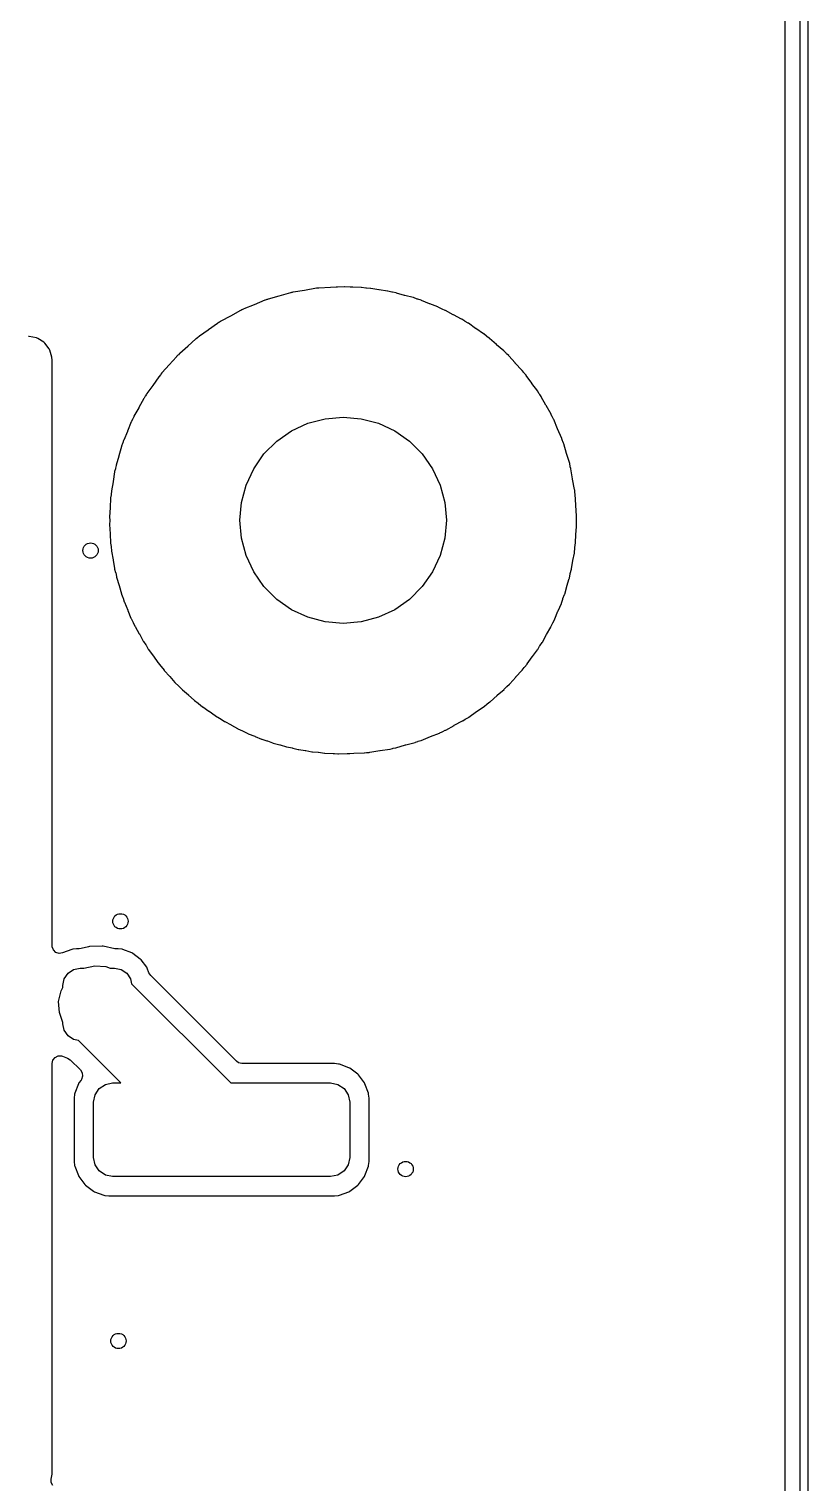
# Model space of a CAD drawing. Extents: x 0 to 4.25, y -4.33 to 0.
# Drawn here: x 3.853 to 4.254, y -1.951 to -1.202 of the extents above; entities that cross this region are included whole.
import ezdxf

# ---------------------------------------------------------------- set-up
doc = ezdxf.new("R2010")
doc.units = 0
doc.header["$MEASUREMENT"] = 0
doc.layers.add('BLACK', color=7, linetype='CONTINUOUS')

msp = doc.modelspace()

# ---------------------------------------------------------------- linework, layer by layer
at = {"layer": 'BLACK', "linetype": 'CONTINUOUS'}
for p, q in [((4.25394, 0), (4.25394, -4.33071)), ((4.25, -4.32874), (4.25, -0.001969)), ((4.24201, -0.013961), (4.24201, -2.4072)), ((3.9816, -1.33989), (3.976, -1.34145)), ((3.98164, -1.33988), (3.9816, -1.33989)), ((3.98749, -1.33817), (3.98164, -1.33988)), ((3.9877, -1.33812), (3.98749, -1.33817)), ((3.98808, -1.33806), (3.9877, -1.33812)), ((3.98847, -1.33797), (3.98808, -1.33806)), ((3.98872, -1.3379), (3.98847, -1.33797)), ((3.98893, -1.33785), (3.98872, -1.3379)), ((3.99476, -1.33691), (3.98893, -1.33785)), ((3.9948, -1.3369), (3.99476, -1.33691)), ((4.00092, -1.33585), (3.9948, -1.3369)), ((4.00114, -1.33583), (4.00092, -1.33585)), ((4.00141, -1.33581), (4.00114, -1.33583)), ((4.00182, -1.33577), (4.00141, -1.33581)), ((4.00197, -1.33574), (4.00182, -1.33577)), ((4.00219, -1.33572), (4.00197, -1.33574)), ((4.00817, -1.33543), (4.00219, -1.33572)), ((4.0082, -1.33543), (4.00817, -1.33543)), ((4.01114, -1.33526), (4.0082, -1.33543)), ((4.01125, -1.33526), (4.01114, -1.33526)), ((4.01158, -1.33526), (4.01125, -1.33526)), ((4.01177, -1.33525), (4.01158, -1.33526)), ((4.01538, -1.33507), (4.01177, -1.33525)), ((4.01559, -1.33508), (4.01538, -1.33507)), ((4.01832, -1.33525), (4.01559, -1.33508)), ((4.01857, -1.33526), (4.01832, -1.33525)), ((4.0196, -1.33526), (4.01857, -1.33526)), ((4.01968, -1.33526), (4.0196, -1.33526)), ((4.02399, -1.33543), (4.01968, -1.33526)), ((4.02417, -1.33544), (4.02399, -1.33543)), ((4.0264, -1.33575), (4.02417, -1.33544)), ((4.02668, -1.33577), (4.0264, -1.33575)), ((4.02877, -1.33591), (4.02668, -1.33577)), ((4.02899, -1.33593), (4.02877, -1.33591)), ((4.03307, -1.33665), (4.02899, -1.33593)), ((4.03322, -1.33667), (4.03307, -1.33665)), ((4.03748, -1.33725), (4.03322, -1.33667)), ((4.0377, -1.3373), (4.03748, -1.33725)), ((4.03975, -1.33782), (4.0377, -1.3373)), ((4.04004, -1.33788), (4.03975, -1.33782)), ((4.042, -1.33822), (4.04004, -1.33788)), ((4.04221, -1.33827), (4.042, -1.33822)), ((4.04628, -1.33947), (4.04221, -1.33827)), ((4.04643, -1.33951), (4.04628, -1.33947)), ((4.0507, -1.3406), (4.04643, -1.33951)), ((3.96183, -1.34728), (3.95672, -1.35015)), ((3.96203, -1.34719), (3.96183, -1.34728)), ((3.96258, -1.34696), (3.96203, -1.34719)), ((3.96294, -1.34679), (3.96258, -1.34696)), ((3.96335, -1.34656), (3.96294, -1.34679)), ((3.96355, -1.34647), (3.96335, -1.34656)), ((3.96884, -1.34433), (3.96355, -1.34647)), ((3.96889, -1.34431), (3.96884, -1.34433)), ((3.9744, -1.342), (3.96889, -1.34431)), ((3.97461, -1.34193), (3.9744, -1.342)), ((3.97508, -1.34179), (3.97461, -1.34193)), ((3.97546, -1.34166), (3.97508, -1.34179)), ((3.97579, -1.34152), (3.97546, -1.34166)), ((3.976, -1.34145), (3.97579, -1.34152)), ((4.05091, -1.34066), (4.0507, -1.3406)), ((4.05279, -1.34138), (4.05091, -1.34066)), ((4.05308, -1.34147), (4.05279, -1.34138)), ((4.05488, -1.342), (4.05308, -1.34147)), ((4.05508, -1.34208), (4.05488, -1.342)), ((4.0591, -1.34376), (4.05508, -1.34208)), ((4.05923, -1.34382), (4.0591, -1.34376)), ((4.06345, -1.34542), (4.05923, -1.34382)), ((4.06366, -1.34551), (4.06345, -1.34542)), ((4.06535, -1.34638), (4.06366, -1.34551)), ((4.06563, -1.34651), (4.06535, -1.34638)), ((4.06726, -1.34719), (4.06563, -1.34651)), ((4.06745, -1.34729), (4.06726, -1.34719)), ((4.07135, -1.34947), (4.06745, -1.34729)), ((3.94994, -1.35396), (3.94529, -1.35731)), ((3.95013, -1.35384), (3.94994, -1.35396)), ((3.95074, -1.35349), (3.95013, -1.35384)), ((3.95107, -1.35329), (3.95074, -1.35349)), ((3.95155, -1.35296), (3.95107, -1.35329)), ((3.95173, -1.35284), (3.95155, -1.35296)), ((3.95667, -1.35017), (3.95173, -1.35284)), ((3.95672, -1.35015), (3.95667, -1.35017)), ((4.07147, -1.34953), (4.07135, -1.34947)), ((4.07558, -1.35165), (4.07147, -1.34953)), ((4.07577, -1.35176), (4.07558, -1.35165)), ((4.07726, -1.35276), (4.07577, -1.35176)), ((4.07753, -1.35292), (4.07726, -1.35276)), ((4.07898, -1.35373), (4.07753, -1.35292)), ((4.07917, -1.35385), (4.07898, -1.35373)), ((4.08288, -1.35651), (4.07917, -1.35385)), ((3.85304, -1.36067), (3.85268, -1.36064)), ((3.85683, -1.36138), (3.85304, -1.36067)), ((3.8575, -1.36163), (3.85683, -1.36138)), ((3.86062, -1.36356), (3.8575, -1.36163)), ((3.93888, -1.36193), (3.93472, -1.36572)), ((3.93906, -1.36179), (3.93888, -1.36193)), ((3.93972, -1.36132), (3.93906, -1.36179)), ((3.94001, -1.36108), (3.93972, -1.36132)), ((3.94053, -1.36063), (3.94001, -1.36108)), ((3.9407, -1.3605), (3.94053, -1.36063)), ((3.94523, -1.35735), (3.9407, -1.3605)), ((3.94529, -1.35731), (3.94523, -1.35735)), ((4.08299, -1.35658), (4.08288, -1.35651)), ((4.08692, -1.35921), (4.08299, -1.35658)), ((4.0871, -1.35935), (4.08692, -1.35921)), ((4.08839, -1.36043), (4.0871, -1.35935)), ((4.08864, -1.36063), (4.08839, -1.36043)), ((4.0899, -1.36154), (4.08864, -1.36063)), ((4.09008, -1.36167), (4.0899, -1.36154)), ((4.09355, -1.3648), (4.09008, -1.36167)), ((3.86115, -1.36405), (3.86062, -1.36356)), ((3.86336, -1.36697), (3.86115, -1.36405)), ((3.86368, -1.36761), (3.86336, -1.36697)), ((3.86472, -1.37127), (3.86368, -1.36761)), ((3.93044, -1.36948), (3.9299, -1.37007)), ((3.93059, -1.36933), (3.93044, -1.36948)), ((3.93467, -1.36576), (3.93059, -1.36933)), ((3.93472, -1.36572), (3.93467, -1.36576)), ((4.09364, -1.36488), (4.09355, -1.3648)), ((4.09734, -1.36801), (4.09364, -1.36488)), ((4.0975, -1.36817), (4.09734, -1.36801)), ((4.09858, -1.36931), (4.0975, -1.36817)), ((4.09882, -1.36954), (4.09858, -1.36931)), ((4.09989, -1.37051), (4.09882, -1.36954)), ((3.86479, -1.37172), (3.86472, -1.37127)), ((3.86483, -1.37255), (3.86479, -1.37172)), ((3.86483, -1.37264), (3.86483, -1.37255)), ((3.86484, -1.45726), (3.86483, -1.37264)), ((3.92511, -1.37531), (3.92153, -1.37923)), ((3.92517, -1.37525), (3.92511, -1.37531)), ((3.9288, -1.37111), (3.92517, -1.37525)), ((3.92896, -1.37095), (3.9288, -1.37111)), ((3.92964, -1.37033), (3.92896, -1.37095)), ((3.9299, -1.37007), (3.92964, -1.37033)), ((4.10004, -1.37067), (4.09989, -1.37051)), ((4.10322, -1.37424), (4.10004, -1.37067)), ((4.10329, -1.37433), (4.10322, -1.37424)), ((4.10669, -1.37794), (4.10329, -1.37433)), ((3.91982, -1.38137), (3.91674, -1.38581)), ((3.91996, -1.38119), (3.91982, -1.38137)), ((3.92064, -1.38042), (3.91996, -1.38119)), ((3.92086, -1.38013), (3.92064, -1.38042)), ((3.9214, -1.3794), (3.92086, -1.38013)), ((3.92153, -1.37923), (3.9214, -1.3794)), ((4.10683, -1.37811), (4.10669, -1.37794)), ((4.10771, -1.37928), (4.10683, -1.37811)), ((4.10792, -1.37954), (4.10771, -1.37928)), ((4.10881, -1.38054), (4.10792, -1.37954)), ((4.10895, -1.38071), (4.10881, -1.38054)), ((4.11176, -1.38471), (4.10895, -1.38071)), ((4.11183, -1.38479), (4.11176, -1.38471)), ((4.11486, -1.38885), (4.11183, -1.38479)), ((3.91217, -1.39239), (3.91206, -1.39258)), ((3.91282, -1.39146), (3.91217, -1.39239)), ((3.91301, -1.39115), (3.91282, -1.39146)), ((3.91351, -1.39027), (3.91301, -1.39115)), ((3.91363, -1.39009), (3.91351, -1.39027)), ((3.91669, -1.38588), (3.91363, -1.39009)), ((3.91674, -1.38581), (3.91669, -1.38588)), ((4.11498, -1.38904), (4.11486, -1.38885)), ((4.11566, -1.39021), (4.11498, -1.38904)), ((4.11585, -1.3905), (4.11566, -1.39021)), ((4.11656, -1.3915), (4.11585, -1.3905)), ((4.11667, -1.39169), (4.11656, -1.3915)), ((4.11908, -1.39606), (4.11667, -1.39169)), ((3.90951, -1.39732), (3.90699, -1.40175)), ((3.90955, -1.39724), (3.90951, -1.39732)), ((3.91206, -1.39258), (3.90955, -1.39724)), ((4.11913, -1.39615), (4.11908, -1.39606)), ((4.12174, -1.40062), (4.11913, -1.39615)), ((3.90562, -1.4046), (3.9037, -1.4094)), ((3.90571, -1.4044), (3.90562, -1.4046)), ((3.9063, -1.4033), (3.90571, -1.4044)), ((3.90645, -1.40298), (3.9063, -1.4033)), ((3.90689, -1.40195), (3.90645, -1.40298)), ((3.90699, -1.40175), (3.90689, -1.40195)), ((3.98807, -1.40929), (3.99647, -1.40537)), ((3.99647, -1.40537), (4.00542, -1.40297)), ((4.00542, -1.40297), (4.01465, -1.40217)), ((4.01465, -1.40217), (4.02388, -1.40297)), ((4.02388, -1.40297), (4.03282, -1.40537)), ((4.03282, -1.40537), (4.04122, -1.40929)), ((4.12184, -1.40082), (4.12174, -1.40062)), ((4.12234, -1.40196), (4.12184, -1.40082)), ((4.1225, -1.40228), (4.12234, -1.40196)), ((4.12304, -1.40326), (4.1225, -1.40228)), ((4.12313, -1.40346), (4.12304, -1.40326)), ((4.12507, -1.40817), (4.12313, -1.40346)), ((3.90162, -1.41429), (3.90126, -1.41547)), ((3.90169, -1.41409), (3.90162, -1.41429)), ((3.90366, -1.4095), (3.90169, -1.41409)), ((3.9037, -1.4094), (3.90366, -1.4095)), ((3.97393, -1.42115), (3.98048, -1.4146)), ((3.98048, -1.4146), (3.98807, -1.40929)), ((4.04122, -1.40929), (4.04881, -1.4146)), ((4.04881, -1.4146), (4.05536, -1.42115)), ((4.12511, -1.40826), (4.12507, -1.40817)), ((4.12724, -1.4131), (4.12511, -1.40826)), ((4.12732, -1.41331), (4.12724, -1.4131)), ((4.12766, -1.41439), (4.12732, -1.41331)), ((4.12778, -1.41473), (4.12766, -1.41439)), ((4.12816, -1.41567), (4.12778, -1.41473)), ((3.89921, -1.42226), (3.8978, -1.42693)), ((3.89924, -1.42215), (3.89921, -1.42226)), ((3.90058, -1.41727), (3.89924, -1.42215)), ((3.90065, -1.41705), (3.90058, -1.41727)), ((3.90115, -1.41579), (3.90065, -1.41705)), ((3.90126, -1.41547), (3.90115, -1.41579)), ((3.96862, -1.42874), (3.97393, -1.42115)), ((4.05536, -1.42115), (4.06067, -1.42874)), ((4.12824, -1.41587), (4.12816, -1.41567)), ((4.12967, -1.42088), (4.12824, -1.41587)), ((4.12969, -1.42096), (4.12967, -1.42088)), ((4.1313, -1.42612), (4.12969, -1.42096)), ((3.89743, -1.42879), (3.89705, -1.43021)), ((3.89751, -1.42846), (3.89743, -1.42879)), ((3.89775, -1.42715), (3.89751, -1.42846)), ((3.8978, -1.42693), (3.89775, -1.42715)), ((3.9647, -1.43714), (3.96862, -1.42874)), ((4.06067, -1.42874), (4.06459, -1.43714)), ((4.13135, -1.42633), (4.1313, -1.42612)), ((4.13154, -1.42734), (4.13135, -1.42633)), ((4.13163, -1.4277), (4.13154, -1.42734)), ((4.13188, -1.42857), (4.13163, -1.4277)), ((4.13192, -1.42878), (4.13188, -1.42857)), ((4.13281, -1.43401), (4.13192, -1.42878)), ((3.89623, -1.43543), (3.89537, -1.44014)), ((3.89625, -1.43532), (3.89623, -1.43543)), ((3.897, -1.43042), (3.89625, -1.43532)), ((3.89705, -1.43021), (3.897, -1.43042)), ((3.9623, -1.44609), (3.9647, -1.43714)), ((4.06459, -1.43714), (4.06699, -1.44609)), ((4.13282, -1.43409), (4.13281, -1.43401)), ((4.13385, -1.43951), (4.13282, -1.43409)), ((3.89494, -1.4439), (3.89475, -1.44874)), ((3.89496, -1.44368), (3.89494, -1.4439)), ((3.8952, -1.44212), (3.89496, -1.44368)), ((3.89524, -1.4418), (3.8952, -1.44212)), ((3.89534, -1.44035), (3.89524, -1.4418)), ((3.89537, -1.44014), (3.89534, -1.44035)), ((4.13388, -1.43973), (4.13385, -1.43951)), ((4.13395, -1.44065), (4.13388, -1.43973)), ((4.13399, -1.44102), (4.13395, -1.44065)), ((4.13413, -1.4418), (4.13399, -1.44102)), ((4.13415, -1.44202), (4.13413, -1.4418)), ((4.13445, -1.44742), (4.13415, -1.44202)), ((3.89474, -1.44886), (3.89442, -1.45353)), ((3.89475, -1.44874), (3.89474, -1.44886)), ((3.9615, -1.45531), (3.9623, -1.44609)), ((4.06699, -1.44609), (4.0678, -1.45531)), ((4.13446, -1.4475), (4.13445, -1.44742)), ((4.13487, -1.45311), (4.13446, -1.4475)), ((3.86484, -1.4573), (3.86484, -1.45726)), ((3.86486, -1.67436), (3.86484, -1.4573)), ((3.89442, -1.45353), (3.89441, -1.45375)), ((3.89441, -1.45375), (3.89448, -1.4553)), ((3.89448, -1.45562), (3.89441, -1.4573)), ((3.89441, -1.4573), (3.89442, -1.45752)), ((3.89442, -1.45752), (3.89477, -1.46225)), ((3.89448, -1.4553), (3.89448, -1.45562)), ((3.9623, -1.46454), (3.9615, -1.45531)), ((4.0678, -1.45531), (4.06699, -1.46454)), ((4.13452, -1.46259), (4.13484, -1.45874)), ((4.13484, -1.45874), (4.13485, -1.4586)), ((4.13485, -1.45414), (4.13488, -1.45333)), ((4.13485, -1.45452), (4.13485, -1.45414)), ((4.13489, -1.45525), (4.13485, -1.45452)), ((4.13485, -1.4586), (4.13489, -1.45538)), ((4.13488, -1.45333), (4.13487, -1.45311)), ((4.13489, -1.45538), (4.13489, -1.45525)), ((3.89477, -1.46225), (3.89478, -1.46238)), ((3.89478, -1.46238), (3.89497, -1.46694)), ((3.89497, -1.46694), (3.89499, -1.46716)), ((3.89499, -1.46716), (3.89524, -1.4688)), ((3.9647, -1.47349), (3.9623, -1.46454)), ((4.06699, -1.46454), (4.06459, -1.47349)), ((4.13396, -1.46937), (4.13433, -1.46695)), ((4.13433, -1.46695), (4.13435, -1.46673)), ((4.13435, -1.46673), (4.13451, -1.46277)), ((4.13451, -1.46277), (4.13452, -1.46259)), ((3.89524, -1.4688), (3.89528, -1.46911)), ((3.89528, -1.46911), (3.89541, -1.4709)), ((3.89541, -1.4709), (3.89544, -1.47112)), ((3.89544, -1.47112), (3.8963, -1.47566)), ((3.96862, -1.48189), (3.9647, -1.47349)), ((4.06459, -1.47349), (4.06067, -1.48189)), ((4.13294, -1.47601), (4.1337, -1.47216)), ((4.1337, -1.47216), (4.13373, -1.47194)), ((4.13373, -1.47194), (4.13393, -1.46964)), ((4.13393, -1.46964), (4.13396, -1.46937)), ((3.8963, -1.47566), (3.89633, -1.4758)), ((3.89633, -1.4758), (3.89701, -1.48021)), ((3.89701, -1.48021), (3.89705, -1.48042)), ((3.89705, -1.48042), (3.89752, -1.48213)), ((3.89752, -1.48213), (3.89759, -1.48243)), ((3.97393, -1.48948), (3.96862, -1.48189)), ((4.06067, -1.48189), (4.05536, -1.48948)), ((4.13163, -1.48268), (4.13224, -1.48042)), ((4.13224, -1.48042), (4.13229, -1.48021)), ((4.13229, -1.48021), (4.13291, -1.47618)), ((4.13291, -1.47618), (4.13294, -1.47601)), ((3.89759, -1.48243), (3.89794, -1.4843)), ((3.89794, -1.4843), (3.898, -1.48451)), ((3.898, -1.48451), (3.89933, -1.48882)), ((3.89933, -1.48882), (3.89937, -1.48896)), ((3.89937, -1.48896), (3.90052, -1.49317)), ((3.98048, -1.49603), (3.97393, -1.48948)), ((4.05536, -1.48948), (4.04881, -1.49603)), ((4.12872, -1.49336), (4.12982, -1.48933)), ((4.12982, -1.48933), (4.12986, -1.48917)), ((4.12986, -1.48917), (4.13108, -1.48532)), ((4.13108, -1.48532), (4.13114, -1.48511)), ((4.13114, -1.48511), (4.13157, -1.48295)), ((4.13157, -1.48295), (4.13163, -1.48268)), ((3.90052, -1.49317), (3.90059, -1.49337)), ((3.90059, -1.49337), (3.90128, -1.49512)), ((3.90128, -1.49512), (3.90138, -1.49541)), ((3.90138, -1.49541), (3.90197, -1.49732)), ((3.98807, -1.50134), (3.98048, -1.49603)), ((4.04881, -1.49603), (4.04122, -1.50134)), ((4.12709, -1.49791), (4.12772, -1.49592)), ((4.12772, -1.49592), (4.12782, -1.49564)), ((4.12782, -1.49564), (4.12865, -1.49358)), ((4.12865, -1.49358), (4.12872, -1.49336)), ((3.90197, -1.49732), (3.90205, -1.49753)), ((3.90205, -1.49753), (3.90382, -1.50156)), ((3.90382, -1.50156), (3.90388, -1.5017)), ((3.90388, -1.5017), (3.90545, -1.50565)), ((3.99647, -1.50526), (3.98807, -1.50134)), ((4.04122, -1.50134), (4.03282, -1.50526)), ((4.12368, -1.50603), (4.12527, -1.50204)), ((4.12527, -1.50204), (4.12533, -1.5019)), ((4.12533, -1.5019), (4.12701, -1.49812)), ((4.12701, -1.49812), (4.12709, -1.49791)), ((3.90545, -1.50565), (3.90554, -1.50585)), ((3.90554, -1.50585), (3.90647, -1.5076)), ((3.90647, -1.5076), (3.9066, -1.50787)), ((3.9066, -1.50787), (3.90745, -1.50981)), ((3.90745, -1.50981), (3.90755, -1.51001)), ((3.90755, -1.51001), (3.90972, -1.51372)), ((4.00542, -1.50766), (3.99647, -1.50526)), ((4.01465, -1.50846), (4.00542, -1.50766)), ((4.02388, -1.50766), (4.01465, -1.50846)), ((4.03282, -1.50526), (4.02388, -1.50766)), ((4.11939, -1.51404), (4.12154, -1.51037)), ((4.12154, -1.51037), (4.12164, -1.51018)), ((4.12164, -1.51018), (4.12245, -1.50837)), ((4.12245, -1.50837), (4.12258, -1.5081)), ((4.12258, -1.5081), (4.12358, -1.50623)), ((4.12358, -1.50623), (4.12368, -1.50603)), ((3.90972, -1.51372), (3.90979, -1.51385)), ((3.90979, -1.51385), (3.91174, -1.51751)), ((3.91174, -1.51751), (3.91185, -1.5177)), ((3.91185, -1.5177), (3.91303, -1.51943)), ((3.91303, -1.51943), (3.91319, -1.51967)), ((3.91319, -1.51967), (3.91431, -1.52159)), ((4.11597, -1.51989), (4.11712, -1.51824)), ((4.11712, -1.51824), (4.11723, -1.51805)), ((4.11723, -1.51805), (4.11932, -1.51417)), ((4.11932, -1.51417), (4.11939, -1.51404)), ((3.91431, -1.52159), (3.91443, -1.52178)), ((3.91443, -1.52178), (3.91694, -1.52513)), ((3.91694, -1.52513), (3.91703, -1.52527)), ((3.91703, -1.52527), (3.91931, -1.52859)), ((4.10947, -1.52926), (4.11205, -1.52555)), ((4.11205, -1.52555), (4.11213, -1.52543)), ((4.11213, -1.52543), (4.11474, -1.52195)), ((4.11474, -1.52195), (4.11486, -1.52177)), ((4.11486, -1.52177), (4.11581, -1.52015)), ((4.11581, -1.52015), (4.11597, -1.51989)), ((3.91931, -1.52859), (3.91945, -1.52877)), ((3.91945, -1.52877), (3.92088, -1.53043)), ((3.92088, -1.53043), (3.92106, -1.53065)), ((3.92106, -1.53065), (3.92246, -1.53252)), ((3.92246, -1.53252), (3.9226, -1.53269)), ((3.9226, -1.53269), (3.92539, -1.53566)), ((4.10363, -1.53594), (4.10669, -1.53269)), ((4.10669, -1.53269), (4.10683, -1.53252)), ((4.10683, -1.53252), (4.10789, -1.5311)), ((4.10789, -1.5311), (4.10808, -1.53086)), ((4.10808, -1.53086), (4.10933, -1.52944)), ((4.10933, -1.52944), (4.10947, -1.52926)), ((3.92539, -1.53566), (3.92551, -1.53579)), ((3.92551, -1.53579), (3.92807, -1.53876)), ((3.92807, -1.53876), (3.92823, -1.53892)), ((3.92823, -1.53892), (3.92992, -1.54049)), ((3.92992, -1.54049), (3.93012, -1.54068)), ((3.93012, -1.54068), (3.93179, -1.54246)), ((4.09765, -1.54232), (4.09878, -1.5411)), ((4.09878, -1.5411), (4.09901, -1.54088)), ((4.09901, -1.54088), (4.10034, -1.53968)), ((4.10034, -1.53968), (4.10049, -1.53952)), ((4.10049, -1.53952), (4.10354, -1.53604)), ((4.10354, -1.53604), (4.10363, -1.53594)), ((3.93179, -1.54246), (3.93195, -1.54262)), ((3.93195, -1.54262), (3.93498, -1.54518)), ((3.93498, -1.54518), (3.93511, -1.5453)), ((3.93511, -1.5453), (3.93792, -1.54789)), ((3.93792, -1.54789), (3.93808, -1.54803)), ((3.93808, -1.54803), (3.94003, -1.54947)), ((3.94003, -1.54947), (3.94024, -1.54963)), ((3.94024, -1.54963), (3.94219, -1.55128)), ((4.08887, -1.54982), (4.09023, -1.54884)), ((4.09023, -1.54884), (4.09041, -1.5487)), ((4.09041, -1.5487), (4.09391, -1.54551)), ((4.09391, -1.54551), (4.09401, -1.54543)), ((4.09401, -1.54543), (4.09749, -1.54247)), ((4.09749, -1.54247), (4.09765, -1.54232)), ((3.94219, -1.55128), (3.94237, -1.55142)), ((3.94237, -1.55142), (3.94558, -1.55356)), ((3.94558, -1.55356), (3.94573, -1.55367)), ((3.94573, -1.55367), (3.94871, -1.55587)), ((3.94871, -1.55587), (3.9489, -1.55599)), ((3.9489, -1.55599), (3.95109, -1.55725)), ((4.07779, -1.55756), (4.07916, -1.55679)), ((4.07916, -1.55679), (4.07935, -1.55667)), ((4.07935, -1.55667), (4.08328, -1.55384)), ((4.08328, -1.55384), (4.08338, -1.55377)), ((4.08338, -1.55377), (4.08726, -1.55116)), ((4.08726, -1.55116), (4.08743, -1.55103)), ((4.08743, -1.55103), (4.08861, -1.55002)), ((4.08861, -1.55002), (4.08887, -1.54982)), ((3.95109, -1.55725), (3.95131, -1.55739)), ((3.95131, -1.55739), (3.95352, -1.55887)), ((3.95352, -1.55887), (3.95371, -1.55898)), ((3.95371, -1.55898), (3.95704, -1.5607)), ((3.95704, -1.5607), (3.95721, -1.56079)), ((3.95721, -1.56079), (3.96033, -1.56259)), ((3.96033, -1.56259), (3.96053, -1.56269)), ((3.96053, -1.56269), (3.96294, -1.56375)), ((3.96294, -1.56375), (3.96317, -1.56385)), ((3.96317, -1.56385), (3.96563, -1.56512)), ((4.06442, -1.56477), (4.0656, -1.56415)), ((4.0656, -1.56415), (4.06591, -1.56401)), ((4.06591, -1.56401), (4.06726, -1.56344)), ((4.06726, -1.56344), (4.06746, -1.56335)), ((4.06746, -1.56335), (4.07178, -1.56092)), ((4.07178, -1.56092), (4.07188, -1.56087)), ((4.07188, -1.56087), (4.07612, -1.55865)), ((4.07612, -1.55865), (4.07631, -1.55854)), ((4.07631, -1.55854), (4.07751, -1.55773)), ((4.07751, -1.55773), (4.07779, -1.55756)), ((3.96563, -1.56512), (3.96584, -1.56521)), ((3.96584, -1.56521), (3.96924, -1.5665)), ((3.96924, -1.5665), (3.96943, -1.56658)), ((3.96943, -1.56658), (3.97263, -1.56798)), ((3.97263, -1.56798), (3.97284, -1.56805)), ((3.97284, -1.56805), (3.97545, -1.56886)), ((3.97545, -1.56886), (3.97569, -1.56895)), ((3.97569, -1.56895), (3.97838, -1.56997)), ((3.97838, -1.56997), (3.97859, -1.57003)), ((3.97859, -1.57003), (3.98202, -1.5709)), ((3.98202, -1.5709), (3.98221, -1.57096)), ((3.98221, -1.57096), (3.98545, -1.57196)), ((3.98545, -1.57196), (3.98566, -1.57201)), ((3.98566, -1.57201), (3.98846, -1.57255)), ((4.0418, -1.57246), (4.04677, -1.57101)), ((4.04677, -1.57101), (4.04687, -1.57098)), ((4.04687, -1.57098), (4.0517, -1.56971)), ((4.0517, -1.56971), (4.05191, -1.56964)), ((4.05191, -1.56964), (4.05305, -1.56919)), ((4.05305, -1.56919), (4.05338, -1.56908)), ((4.05338, -1.56908), (4.05468, -1.5687)), ((4.05468, -1.5687), (4.05489, -1.56863)), ((4.05489, -1.56863), (4.05956, -1.56667)), ((4.05956, -1.56667), (4.05966, -1.56663)), ((4.05966, -1.56663), (4.06422, -1.56486)), ((4.06422, -1.56486), (4.06442, -1.56477)), ((3.98846, -1.57255), (3.9887, -1.5726)), ((3.9887, -1.5726), (3.99159, -1.57333)), ((3.99159, -1.57333), (3.99181, -1.57338)), ((3.99181, -1.57338), (3.9952, -1.57384)), ((3.9952, -1.57384), (3.99541, -1.57387)), ((3.99541, -1.57387), (3.99863, -1.57449)), ((3.99863, -1.57449), (3.99885, -1.57452)), ((3.99885, -1.57452), (4.0018, -1.57474)), ((4.0018, -1.57474), (4.00203, -1.57477)), ((4.00203, -1.57477), (4.00512, -1.57519)), ((4.00512, -1.57519), (4.0053, -1.5752)), ((4.0053, -1.5752), (4.00962, -1.57537)), ((4.00962, -1.57537), (4.00969, -1.57537)), ((4.00969, -1.57537), (4.00986, -1.57537)), ((4.00986, -1.57537), (4.01016, -1.57539)), ((4.01016, -1.57539), (4.01202, -1.57553)), ((4.01202, -1.57553), (4.01224, -1.57553)), ((4.01224, -1.57553), (4.01672, -1.57538)), ((4.01672, -1.57538), (4.01686, -1.57537)), ((4.01686, -1.57537), (4.01804, -1.57537)), ((4.01804, -1.57537), (4.01815, -1.57537)), ((4.01815, -1.57537), (4.02015, -1.57526)), ((4.02015, -1.57526), (4.02023, -1.57525)), ((4.02023, -1.57525), (4.02543, -1.57507)), ((4.02543, -1.57507), (4.02565, -1.57505)), ((4.02565, -1.57505), (4.02665, -1.5749)), ((4.02665, -1.5749), (4.02701, -1.57487)), ((4.02701, -1.57487), (4.02815, -1.5748)), ((4.02815, -1.5748), (4.02837, -1.57478)), ((4.02837, -1.57478), (4.03358, -1.57388)), ((4.03358, -1.57388), (4.03367, -1.57387)), ((4.03367, -1.57387), (4.03872, -1.57312)), ((4.03872, -1.57312), (4.03893, -1.57308)), ((4.03893, -1.57308), (4.04001, -1.57279)), ((4.04001, -1.57279), (4.04036, -1.57272)), ((4.04036, -1.57272), (4.04159, -1.57251)), ((4.04159, -1.57251), (4.0418, -1.57246)), ((3.86489, -1.6749), (3.86486, -1.67436)), ((3.86552, -1.67656), (3.86489, -1.6749)), ((3.8668, -1.6778), (3.86552, -1.67656)), ((3.87498, -1.67634), (3.87026, -1.67811)), ((3.87545, -1.67623), (3.87498, -1.67634)), ((3.8774, -1.67601), (3.87545, -1.67623)), ((3.87761, -1.676), (3.8774, -1.67601)), ((3.87882, -1.676), (3.87761, -1.676)), ((3.87984, -1.67587), (3.87882, -1.676)), ((3.88362, -1.67487), (3.87984, -1.67587)), ((3.88407, -1.6748), (3.88362, -1.67487)), ((3.89061, -1.67463), (3.88407, -1.6748)), ((3.89106, -1.67467), (3.89061, -1.67463)), ((3.89708, -1.67592), (3.89106, -1.67467)), ((3.8979, -1.676), (3.89708, -1.67592)), ((3.89869, -1.676), (3.8979, -1.676)), ((3.8989, -1.67601), (3.89869, -1.676)), ((3.90085, -1.67623), (3.8989, -1.67601)), ((3.90132, -1.67634), (3.90085, -1.67623)), ((3.90589, -1.67805), (3.90132, -1.67634)), ((3.8685, -1.67835), (3.8668, -1.6778)), ((3.87026, -1.67811), (3.8685, -1.67835)), ((3.90637, -1.67832), (3.90589, -1.67805)), ((3.91024, -1.68122), (3.90637, -1.67832)), ((3.91063, -1.68161), (3.91024, -1.68122)), ((3.91353, -1.68548), (3.91063, -1.68161)), ((3.87043, -1.69484), (3.87111, -1.69145)), ((3.87111, -1.69145), (3.87303, -1.68858)), ((3.87303, -1.68858), (3.8759, -1.68666)), ((3.8759, -1.68666), (3.87929, -1.68598)), ((3.87929, -1.68598), (3.88112, -1.68598)), ((3.88112, -1.68598), (3.88124, -1.68591)), ((3.88124, -1.68591), (3.88679, -1.68473)), ((3.88679, -1.68473), (3.89244, -1.68515)), ((3.89244, -1.68515), (3.89467, -1.68598)), ((3.89467, -1.68598), (3.89701, -1.68598)), ((3.89701, -1.68598), (3.9004, -1.68666)), ((3.9004, -1.68666), (3.90327, -1.68858)), ((3.90327, -1.68858), (3.90519, -1.69145)), ((3.90519, -1.69145), (3.90569, -1.69394)), ((3.9138, -1.68596), (3.91353, -1.68548)), ((3.91468, -1.68831), (3.9138, -1.68596)), ((3.9156, -1.68973), (3.91468, -1.68831)), ((3.95975, -1.73389), (3.9156, -1.68973)), ((3.86821, -1.70308), (3.86947, -1.69755)), ((3.86947, -1.69755), (3.87043, -1.69581)), ((3.87043, -1.69581), (3.87043, -1.69484)), ((3.90569, -1.69394), (3.95679, -1.74504)), ((3.86857, -1.70874), (3.86821, -1.70308)), ((3.87043, -1.71391), (3.86857, -1.70874)), ((3.87043, -1.71453), (3.87043, -1.71391)), ((3.87111, -1.71792), (3.87043, -1.71453)), ((3.87303, -1.72079), (3.87111, -1.71792)), ((3.8759, -1.72271), (3.87303, -1.72079)), ((3.87839, -1.72321), (3.8759, -1.72271)), ((3.90022, -1.74504), (3.87839, -1.72321)), ((3.86486, -1.73501), (3.86526, -1.73327)), ((3.86487, -1.94619), (3.86486, -1.73501)), ((3.86526, -1.73327), (3.86637, -1.73188)), ((3.86637, -1.73188), (3.86797, -1.73111)), ((3.86797, -1.73111), (3.86975, -1.73111)), ((3.86975, -1.73111), (3.87026, -1.73126)), ((3.87026, -1.73126), (3.87276, -1.7322)), ((3.87276, -1.7322), (3.87418, -1.73311)), ((3.87418, -1.73311), (3.87938, -1.73831)), ((3.96084, -1.73466), (3.95975, -1.73389)), ((3.96258, -1.73506), (3.96084, -1.73466)), ((4.01, -1.73506), (3.96258, -1.73506)), ((4.01021, -1.73507), (4.01, -1.73506)), ((4.01228, -1.7353), (4.01021, -1.73507)), ((4.01276, -1.73541), (4.01228, -1.7353)), ((4.01758, -1.73722), (4.01276, -1.73541)), ((3.87975, -1.74354), (3.87863, -1.74504)), ((3.87938, -1.73831), (3.88033, -1.73982)), ((3.87994, -1.74327), (3.87975, -1.74354)), ((3.88052, -1.74159), (3.87994, -1.74327)), ((3.88033, -1.73982), (3.88052, -1.74159)), ((4.01807, -1.73748), (4.01758, -1.73722)), ((4.02217, -1.74055), (4.01807, -1.73748)), ((4.02256, -1.74094), (4.02217, -1.74055)), ((4.02563, -1.74504), (4.02256, -1.74094)), ((3.87644, -1.75083), (3.87621, -1.7529)), ((3.87655, -1.75035), (3.87644, -1.75083)), ((3.87836, -1.74553), (3.87655, -1.75035)), ((3.87863, -1.74504), (3.87836, -1.74553)), ((3.88618, -1.75488), (3.88693, -1.75111)), ((3.88693, -1.75111), (3.88906, -1.74792)), ((3.88906, -1.74792), (3.89226, -1.74579)), ((3.89226, -1.74579), (3.89602, -1.74504)), ((3.89602, -1.74504), (3.90022, -1.74504)), ((3.95679, -1.74504), (4.00823, -1.74504)), ((4.00823, -1.74504), (4.012, -1.74579)), ((4.012, -1.74579), (4.01519, -1.74792)), ((4.01519, -1.74792), (4.01732, -1.75111)), ((4.01732, -1.75111), (4.01807, -1.75488)), ((4.02589, -1.74553), (4.02563, -1.74504)), ((4.0277, -1.75035), (4.02589, -1.74553)), ((4.02781, -1.75083), (4.0277, -1.75035)), ((4.02804, -1.7529), (4.02781, -1.75083)), ((3.87621, -1.7529), (3.8762, -1.75311)), ((3.8762, -1.75311), (3.8762, -1.7852)), ((3.88618, -1.78342), (3.88618, -1.75488)), ((4.01807, -1.75488), (4.01807, -1.78342)), ((4.02805, -1.75311), (4.02804, -1.7529)), ((4.02805, -1.7852), (4.02805, -1.75311)), ((3.8762, -1.7852), (3.87621, -1.78541)), ((3.87621, -1.78541), (3.87644, -1.78748)), ((3.87644, -1.78748), (3.87655, -1.78795)), ((3.87655, -1.78795), (3.87836, -1.79278)), ((3.88693, -1.78719), (3.88618, -1.78342)), ((3.88906, -1.79038), (3.88693, -1.78719)), ((4.01732, -1.78719), (4.01519, -1.79038)), ((4.01807, -1.78342), (4.01732, -1.78719)), ((4.02589, -1.79278), (4.0277, -1.78795)), ((4.0277, -1.78795), (4.02781, -1.78748)), ((4.02781, -1.78748), (4.02804, -1.78541)), ((4.02804, -1.78541), (4.02805, -1.7852)), ((3.87836, -1.79278), (3.87863, -1.79327)), ((3.87863, -1.79327), (3.8817, -1.79736)), ((3.89226, -1.79252), (3.88906, -1.79038)), ((3.89602, -1.79327), (3.89226, -1.79252)), ((4.00823, -1.79327), (3.89602, -1.79327)), ((4.012, -1.79252), (4.00823, -1.79327)), ((4.01519, -1.79038), (4.012, -1.79252)), ((4.02256, -1.79736), (4.02563, -1.79327)), ((4.02563, -1.79327), (4.02589, -1.79278)), ((3.8817, -1.79736), (3.88209, -1.79775)), ((3.88209, -1.79775), (3.88618, -1.80082)), ((3.88618, -1.80082), (3.88667, -1.80109)), ((3.88667, -1.80109), (3.89149, -1.8029)), ((3.89149, -1.8029), (3.89197, -1.80301)), ((3.89197, -1.80301), (3.89404, -1.80324)), ((3.89404, -1.80324), (3.89425, -1.80325)), ((3.89425, -1.80325), (4.01, -1.80325)), ((4.01, -1.80325), (4.01021, -1.80324)), ((4.01021, -1.80324), (4.01228, -1.80301)), ((4.01228, -1.80301), (4.01276, -1.8029)), ((4.01276, -1.8029), (4.01758, -1.80109)), ((4.01758, -1.80109), (4.01807, -1.80082)), ((4.01807, -1.80082), (4.02217, -1.79775)), ((4.02217, -1.79775), (4.02256, -1.79736)), ((3.86484, -1.94655), (3.86487, -1.94619)), ((3.86436, -1.94912), (3.86484, -1.94655)), ((3.86439, -1.95073), (3.86436, -1.94912)), ((3.86516, -1.95234), (3.86439, -1.95073))]:
    msp.add_line(p, q, dxfattribs=at)
at = {"layer": 'BLACK'}
for centre in [(3.88465, -1.47087), (3.9, -1.66181), (4.04685, -1.78937), (3.89898, -1.87791)]:
    msp.add_circle(centre, 0.003937, dxfattribs=at)

doc.saveas('drawing.dxf')
